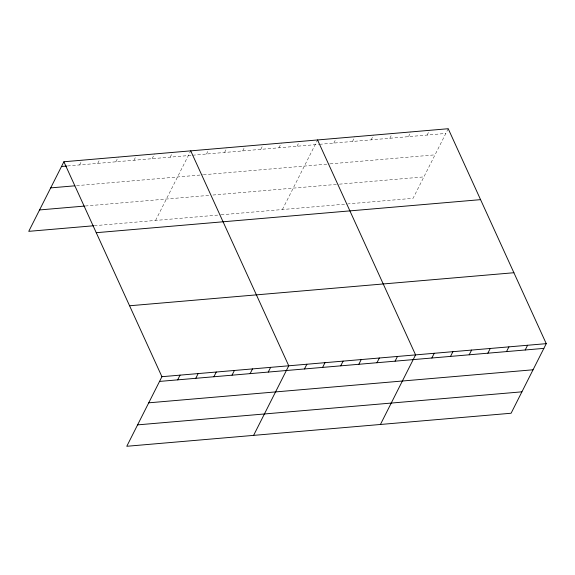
<?xml version="1.0" encoding="UTF-8"?>
<svg xmlns="http://www.w3.org/2000/svg" width="575" height="575" viewBox="0 0 575 575"><rect width="100%" height="100%" fill="white"/><g stroke="black" fill="none" stroke-linecap="round" stroke-linejoin="round"><path stroke-width="0.43" stroke-dasharray="2.88 2.16" d="M79.63 164.932L82.017 160.209M97.75 163.372L100.136 158.65M115.862 161.812L118.249 157.09M133.982 160.252L136.368 155.53M152.102 158.7L154.488 153.978M170.222 157.14L172.608 152.418M155.573 220.441L190.72 150.858M206.454 154.028L208.84 149.299M224.573 152.468L226.96 147.746M242.693 150.909L245.079 146.187M260.813 149.349L263.199 144.627M278.925 147.797L281.312 143.074M297.045 146.237L299.431 141.515M282.404 209.537L317.551 139.955M333.831 143.074L336.217 138.352M352.497 141.472L354.883 136.749M371.162 139.862L373.549 135.139M389.836 138.259L392.222 133.537M408.502 136.656L410.888 131.934M427.168 135.053L429.554 130.324M448.22 128.721L413.073 198.303L348.184 203.881M67.548 165.967L191.791 155.286M192.654 155.214L318.723 144.375M319.607 144.296L445.833 133.443M76.583 185.66L202.544 174.836M203.406 174.757L329.245 163.94M330.129 163.868L435.023 154.847M85.287 206.008L209.523 195.327M212.98 195.033L338.546 184.237M339.437 184.158L423.883 176.899M94.322 225.702L220.283 214.877M221.145 214.798L347.293 203.952"/><path stroke-width="0.86" d="M63.897 161.762L161.927 376.697L126.78 446.279L511.103 413.238L546.25 343.656L448.22 128.721L63.897 161.762L28.75 231.344L93.459 225.781M177.661 379.867L180.047 375.144M195.78 378.307L198.159 373.585M213.893 376.747L216.279 372.025M232.013 375.195L234.399 370.473M250.132 373.635L252.518 368.913M268.252 372.075L270.638 367.353M253.604 435.376L288.751 365.793L190.72 150.858M304.484 368.963L306.87 364.241M322.604 367.403L324.99 362.681M340.723 365.844L343.11 361.122M358.843 364.291L361.222 359.562M376.956 362.732L379.342 358.009M395.075 361.172L397.462 356.45M380.434 424.472L415.581 354.89L317.551 139.955M431.861 358.009L434.247 353.287M450.527 356.407L452.913 351.684M469.193 354.797L471.579 350.074M487.866 353.194L490.245 348.472M506.532 351.591L508.918 346.869M525.198 349.988L527.584 345.266M61.511 166.484L66.686 166.038M50.701 187.888L74.858 185.811M39.56 209.94L84.424 206.08M96.248 232.695L480.571 199.647M129.576 305.771L513.899 272.73M161.927 376.697L546.25 343.656M159.541 381.419L543.864 348.378M148.731 402.823L533.054 369.783M137.59 424.875L521.913 391.834"/></g></svg>
